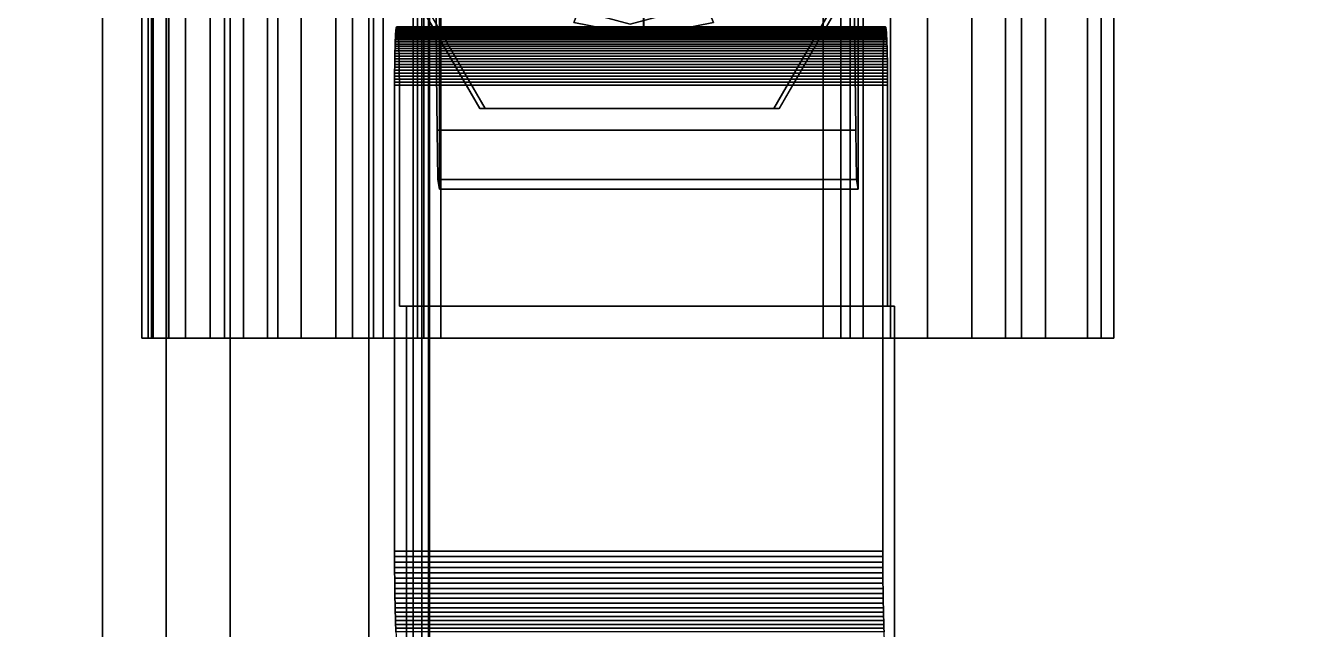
# Model space of a CAD drawing. Header units: metres. Extents: x 104.27 to 106.57, y 32.25 to 36.05.
# Drawn here: x 106.233 to 106.3243, y 35.5006 to 35.5439 of the extents above; entities that cross this region are included whole.
import ezdxf

# ---------------------------------------------------------------- set-up
doc = ezdxf.new("R2010")
doc.units = ezdxf.units.M
for name, color, linetype in [('KO25', 7, 'Continuous'), ('KO28', 7, 'Continuous'), ('KO29', 7, 'Continuous'), ('KO30', 7, 'Continuous'), ('KO32', 7, 'Continuous')]:
    doc.layers.add(name, color=color, linetype=linetype)

msp = doc.modelspace()

# ---------------------------------------------------------------- linework, layer by layer
at = {"layer": 'KO25', "color": 8, "linetype": 'ByBlock', "lineweight": 25}
for points, invisible_edges in [([(106.262465, 35.576771, 0.055301), (106.262631, 35.532146, 0.04581), (106.262631, 35.580177, 0.04581)], 13), ([(106.292626, 35.580177, 0.046333), (106.292626, 35.532146, 0.046333), (106.292461, 35.576771, 0.055824)], 14), ([(106.262426, 35.57373, 0.057564), (106.262631, 35.532146, 0.04581), (106.262465, 35.576771, 0.055301)], 3), ([(106.292461, 35.576771, 0.055824), (106.292626, 35.532146, 0.046333), (106.292421, 35.57373, 0.058087)], 3), ([(106.262392, 35.570366, 0.05949), (106.262631, 35.532146, 0.04581), (106.262426, 35.57373, 0.057564)], 3), ([(106.292421, 35.57373, 0.058087), (106.292626, 35.532146, 0.046333), (106.292387, 35.570366, 0.060013)], 3), ([(106.262368, 35.567233, 0.060837), (106.262631, 35.532146, 0.04581), (106.262392, 35.570366, 0.05949)], 3), ([(106.292387, 35.570366, 0.060013), (106.292626, 35.532146, 0.046333), (106.292364, 35.567233, 0.06136)], 3), ([(106.262349, 35.563565, 0.061943), (106.262631, 35.532146, 0.04581), (106.262368, 35.567233, 0.060837)], 3), ([(106.292364, 35.567233, 0.06136), (106.292626, 35.532146, 0.046333), (106.292345, 35.563565, 0.062466)], 3), ([(106.262338, 35.560172, 0.062557), (106.262631, 35.532146, 0.04581), (106.262349, 35.563565, 0.061943)], 3), ([(106.292345, 35.563565, 0.062466), (106.292626, 35.532146, 0.046333), (106.292334, 35.560172, 0.06308)], 3), ([(106.262334, 35.556177, 0.062807), (106.262631, 35.532146, 0.04581), (106.262338, 35.560172, 0.062557)], 3), ([(106.292334, 35.560172, 0.06308), (106.292626, 35.532146, 0.046333), (106.29233, 35.556177, 0.063331)], 3), ([(106.286567, 35.53792, 0.127629), (106.265503, 35.53792, 0.127261), (106.25497, 35.556166, 0.127078)], 12), ([(106.25497, 35.556166, 0.127078), (106.297099, 35.556166, 0.127813), (106.286567, 35.53792, 0.127629)], 13), ([(106.265886, 35.53792, 0.105265), (106.286951, 35.53792, 0.105632), (106.255354, 35.556166, 0.105081)], 2), ([(106.286951, 35.53792, 0.105632), (106.297483, 35.556166, 0.105816), (106.255354, 35.556166, 0.105081)], 14), ([(106.262336, 35.553632, 0.062706), (106.262631, 35.532146, 0.04581), (106.262334, 35.556177, 0.062807)], 3), ([(106.29233, 35.556177, 0.063331), (106.292626, 35.532146, 0.046333), (106.292331, 35.553632, 0.063229)], 3), ([(106.262345, 35.549891, 0.062184), (106.262631, 35.532146, 0.04581), (106.262336, 35.553632, 0.062706)], 3), ([(106.292331, 35.553632, 0.063229), (106.292626, 35.532146, 0.046333), (106.29234, 35.549891, 0.062707)], 3), ([(106.262371, 35.544674, 0.060669), (106.262631, 35.532146, 0.04581), (106.262345, 35.549891, 0.062184)], 3), ([(106.29234, 35.549891, 0.062707), (106.292626, 35.532146, 0.046333), (106.292367, 35.544674, 0.061192)], 3), ([(106.262406, 35.540452, 0.058678), (106.262631, 35.532146, 0.04581), (106.262371, 35.544674, 0.060669)], 3), ([(106.292367, 35.544674, 0.061192), (106.292626, 35.532146, 0.046333), (106.292402, 35.540452, 0.059201)], 3), ([(106.262454, 35.536385, 0.055954), (106.262511, 35.532835, 0.052698), (106.262406, 35.540452, 0.058678)], 2), ([(106.262511, 35.532835, 0.052698), (106.262631, 35.532146, 0.04581), (106.262406, 35.540452, 0.058678)], 14), ([(106.292506, 35.532835, 0.053222), (106.292449, 35.536385, 0.056477), (106.292402, 35.540452, 0.059201)], 12), ([(106.292402, 35.540452, 0.059201), (106.292626, 35.532146, 0.046333), (106.292506, 35.532835, 0.053222)], 13)]:
    msp.add_3dface(points, dxfattribs=dict(at, invisible_edges=invisible_edges))
for points in [[(106.262631, 35.580177, 0.04581), (106.262631, 35.532146, 0.04581), (106.292626, 35.532146, 0.046333), (106.292626, 35.580177, 0.046333)], [(106.265886, 35.53792, 0.105265), (106.255354, 35.556166, 0.105081), (106.25497, 35.556166, 0.127078), (106.265503, 35.53792, 0.127261)], [(106.297483, 35.556166, 0.105816), (106.286951, 35.53792, 0.105632), (106.286567, 35.53792, 0.127629), (106.297099, 35.556166, 0.127813)], [(106.272249, 35.544095, 0.059972), (106.273784, 35.547865, 0.061469), (106.277227, 35.54718, 0.061529), (106.277252, 35.5431, 0.060059)], [(106.277252, 35.5431, 0.060059), (106.277227, 35.54718, 0.061529), (106.280669, 35.547865, 0.06159), (106.282256, 35.544095, 0.060147)], [(106.272768, 35.54541, 0.061448), (106.272249, 35.544095, 0.059972), (106.277252, 35.5431, 0.060059), (106.277227, 35.544523, 0.061526)], [(106.277227, 35.544523, 0.061526), (106.277252, 35.5431, 0.060059), (106.282256, 35.544095, 0.060147), (106.281686, 35.54541, 0.061604)], [(106.262406, 35.540452, 0.058678), (106.262371, 35.544674, 0.060669), (106.292367, 35.544674, 0.061192), (106.292402, 35.540452, 0.059201)], [(106.262454, 35.536385, 0.055954), (106.262406, 35.540452, 0.058678), (106.292402, 35.540452, 0.059201), (106.292449, 35.536385, 0.056477)], [(106.286951, 35.53792, 0.105632), (106.265886, 35.53792, 0.105265), (106.265503, 35.53792, 0.127261), (106.286567, 35.53792, 0.127629)], [(106.262511, 35.532835, 0.052698), (106.262454, 35.536385, 0.055954), (106.292449, 35.536385, 0.056477), (106.292506, 35.532835, 0.053222)], [(106.262631, 35.532146, 0.04581), (106.262511, 35.532835, 0.052698), (106.292506, 35.532835, 0.053222), (106.292626, 35.532146, 0.046333)]]:
    msp.add_3dface(points, dxfattribs=at)
at = {"layer": 'KO28', "color": 250, "linetype": 'ByBlock', "lineweight": 25, "invisible_edges": 15}
for points in [[(106.029812, 35.541355, 0.022542), (105.993404, 35.504533, 0.021306), (106.318375, 35.608864, 0.03234)], [(106.318375, 35.608864, 0.03234), (105.993404, 35.504533, 0.021306), (106.344532, 35.566726, 0.033228)], [(106.028762, 35.608864, 0.037515), (106.381678, 35.508492, 0.049498), (106.021401, 35.569197, 0.037265)], [(106.344409, 35.540779, 0.048232), (106.381678, 35.508492, 0.049498), (106.028762, 35.608864, 0.037515)], [(106.021847, 35.539236, 0.03728), (106.381678, 35.508492, 0.049498), (105.991909, 35.508864, 0.036264)], [(106.352434, 35.538884, 0.033496), (105.993404, 35.504533, 0.021306), (106.382187, 35.508492, 0.034506)]]:
    msp.add_3dface(points, dxfattribs=at)
at = {"layer": 'KO28', "color": 9, "linetype": 'ByBlock', "lineweight": 25}
for points, invisible_edges in [([(106.338848, 35.546181, 0.048043), (106.344409, 35.540779, 0.048232), (106.028762, 35.608864, 0.037515)], 14), ([(106.03521, 35.54692, 0.022725), (106.029812, 35.541355, 0.022542), (106.318375, 35.608864, 0.03234)], 14), ([(106.021401, 35.569197, 0.037265), (106.381678, 35.508492, 0.049498), (106.028917, 35.567301, 0.03752)], 3), ([(106.028917, 35.567301, 0.03752), (106.381678, 35.508492, 0.049498), (106.034478, 35.5619, 0.037709)], 3), ([(106.344532, 35.566726, 0.033228), (105.993404, 35.504533, 0.021306), (106.339134, 35.561161, 0.033044)], 3), ([(106.034478, 35.5619, 0.037709), (106.381678, 35.508492, 0.049498), (106.036595, 35.55444, 0.037781)], 3), ([(106.339134, 35.561161, 0.033044), (105.993404, 35.504533, 0.021306), (106.337239, 35.553641, 0.03298)], 3), ([(106.036595, 35.55444, 0.037781), (106.381678, 35.508492, 0.049498), (106.034701, 35.54692, 0.037716)], 3), ([(106.337239, 35.553641, 0.03298), (105.993404, 35.504533, 0.021306), (106.339357, 35.546181, 0.033052)], 3), ([(106.339357, 35.546181, 0.033052), (105.993404, 35.504533, 0.021306), (106.344918, 35.540779, 0.033241)], 3), ([(106.034701, 35.54692, 0.037716), (106.381678, 35.508492, 0.049498), (106.029303, 35.541355, 0.037533)], 3), ([(106.259537, 35.543767, 0.066508), (106.259403, 35.506207, 0.070471), (106.259545, 35.543772, 0.066289)], 3), ([(106.259545, 35.543772, 0.066289), (106.259403, 35.506207, 0.070471), (106.259603, 35.543772, 0.064565)], 3), ([(106.259603, 35.543772, 0.064565), (106.259403, 35.506207, 0.070471), (106.259611, 35.543767, 0.064346)], 3), ([(106.25953, 35.543749, 0.066727), (106.259403, 35.506207, 0.070471), (106.259537, 35.543767, 0.066508)], 3), ([(106.259611, 35.543767, 0.064346), (106.259403, 35.506207, 0.070471), (106.259618, 35.543749, 0.064128)], 3), ([(106.259522, 35.543721, 0.066944), (106.259403, 35.506207, 0.070471), (106.25953, 35.543749, 0.066727)], 3), ([(106.259618, 35.543749, 0.064128), (106.259403, 35.506207, 0.070471), (106.259625, 35.543721, 0.063911)], 3), ([(106.259515, 35.543681, 0.067159), (106.259403, 35.506207, 0.070471), (106.259522, 35.543721, 0.066944)], 3), ([(106.259625, 35.543721, 0.063911), (106.259403, 35.506207, 0.070471), (106.259633, 35.543681, 0.063695)], 3), ([(106.259508, 35.54363, 0.067372), (106.259403, 35.506207, 0.070471), (106.259515, 35.543681, 0.067159)], 3), ([(106.259633, 35.543681, 0.063695), (106.259403, 35.506207, 0.070471), (106.25964, 35.54363, 0.063482)], 3), ([(106.259501, 35.543567, 0.067582), (106.259403, 35.506207, 0.070471), (106.259508, 35.54363, 0.067372)], 3), ([(106.25964, 35.54363, 0.063482), (106.259403, 35.506207, 0.070471), (106.259647, 35.543567, 0.063272)], 3), ([(106.259494, 35.543494, 0.067788), (106.259403, 35.506207, 0.070471), (106.259501, 35.543567, 0.067582)], 3), ([(106.259647, 35.543567, 0.063272), (106.259403, 35.506207, 0.070471), (106.259654, 35.543494, 0.063066)], 3), ([(106.259487, 35.543411, 0.06799), (106.259403, 35.506207, 0.070471), (106.259494, 35.543494, 0.067788)], 3), ([(106.259654, 35.543494, 0.063066), (106.259403, 35.506207, 0.070471), (106.259661, 35.543411, 0.062864)], 3), ([(106.25948, 35.543316, 0.068188), (106.259403, 35.506207, 0.070471), (106.259487, 35.543411, 0.06799)], 3), ([(106.259661, 35.543411, 0.062864), (106.259403, 35.506207, 0.070471), (106.259668, 35.543316, 0.062666)], 3), ([(106.294467, 35.543411, 0.069178), (106.294725, 35.523772, 0.061571), (106.29446, 35.543316, 0.069376)], 3), ([(106.294474, 35.543494, 0.068976), (106.294725, 35.523772, 0.061571), (106.294467, 35.543411, 0.069178)], 3), ([(106.294481, 35.543567, 0.068769), (106.294725, 35.523772, 0.061571), (106.294474, 35.543494, 0.068976)], 3), ([(106.294488, 35.54363, 0.068559), (106.294725, 35.523772, 0.061571), (106.294481, 35.543567, 0.068769)], 3), ([(106.294495, 35.543681, 0.068347), (106.294725, 35.523772, 0.061571), (106.294488, 35.54363, 0.068559)], 3), ([(106.294502, 35.543721, 0.068131), (106.294725, 35.523772, 0.061571), (106.294495, 35.543681, 0.068347)], 3), ([(106.29451, 35.543749, 0.067914), (106.294725, 35.523772, 0.061571), (106.294502, 35.543721, 0.068131)], 3), ([(106.294517, 35.543767, 0.067696), (106.294725, 35.523772, 0.061571), (106.29451, 35.543749, 0.067914)], 3), ([(106.294524, 35.543772, 0.067477), (106.294725, 35.523772, 0.061571), (106.294517, 35.543767, 0.067696)], 3), ([(106.294583, 35.543772, 0.065752), (106.294725, 35.523772, 0.061571), (106.294524, 35.543772, 0.067477)], 3), ([(106.29459, 35.543767, 0.065534), (106.294725, 35.523772, 0.061571), (106.294583, 35.543772, 0.065752)], 3), ([(106.294598, 35.543749, 0.065315), (106.294725, 35.523772, 0.061571), (106.29459, 35.543767, 0.065534)], 3), ([(106.294605, 35.543721, 0.065098), (106.294725, 35.523772, 0.061571), (106.294598, 35.543749, 0.065315)], 3), ([(106.294613, 35.543681, 0.064883), (106.294725, 35.523772, 0.061571), (106.294605, 35.543721, 0.065098)], 3), ([(106.29462, 35.54363, 0.06467), (106.294725, 35.523772, 0.061571), (106.294613, 35.543681, 0.064883)], 3), ([(106.294627, 35.543567, 0.06446), (106.294725, 35.523772, 0.061571), (106.29462, 35.54363, 0.06467)], 3), ([(106.294634, 35.543494, 0.064254), (106.294725, 35.523772, 0.061571), (106.294627, 35.543567, 0.06446)], 3), ([(106.294641, 35.543411, 0.064052), (106.294725, 35.523772, 0.061571), (106.294634, 35.543494, 0.064254)], 3), ([(106.294647, 35.543316, 0.063854), (106.294725, 35.523772, 0.061571), (106.294641, 35.543411, 0.064052)], 3), ([(106.259474, 35.543212, 0.06838), (106.259403, 35.506207, 0.070471), (106.25948, 35.543316, 0.068188)], 3), ([(106.259668, 35.543316, 0.062666), (106.259403, 35.506207, 0.070471), (106.259674, 35.543212, 0.062474)], 3), ([(106.259467, 35.543097, 0.068567), (106.259403, 35.506207, 0.070471), (106.259474, 35.543212, 0.06838)], 3), ([(106.259674, 35.543212, 0.062474), (106.259403, 35.506207, 0.070471), (106.25968, 35.543097, 0.062287)], 3), ([(106.259461, 35.542973, 0.068747), (106.259403, 35.506207, 0.070471), (106.259467, 35.543097, 0.068567)], 3), ([(106.25968, 35.543097, 0.062287), (106.259403, 35.506207, 0.070471), (106.259687, 35.542973, 0.062107)], 3), ([(106.259455, 35.54284, 0.068921), (106.259403, 35.506207, 0.070471), (106.259461, 35.542973, 0.068747)], 3), ([(106.259687, 35.542973, 0.062107), (106.259403, 35.506207, 0.070471), (106.259693, 35.54284, 0.061933)], 3), ([(106.25945, 35.542698, 0.069088), (106.259403, 35.506207, 0.070471), (106.259455, 35.54284, 0.068921)], 3), ([(106.259693, 35.54284, 0.061933), (106.259403, 35.506207, 0.070471), (106.259698, 35.542698, 0.061767)], 3), ([(106.259444, 35.542547, 0.069246), (106.259403, 35.506207, 0.070471), (106.25945, 35.542698, 0.069088)], 3), ([(106.259698, 35.542698, 0.061767), (106.259403, 35.506207, 0.070471), (106.259704, 35.542547, 0.061608)], 3), ([(106.259439, 35.542388, 0.069397), (106.259403, 35.506207, 0.070471), (106.259444, 35.542547, 0.069246)], 3), ([(106.259704, 35.542547, 0.061608), (106.259403, 35.506207, 0.070471), (106.259709, 35.542388, 0.061457)], 3), ([(106.294424, 35.542547, 0.070434), (106.294725, 35.523772, 0.061571), (106.294419, 35.542388, 0.070585)], 3), ([(106.294429, 35.542698, 0.070275), (106.294725, 35.523772, 0.061571), (106.294424, 35.542547, 0.070434)], 3), ([(106.294435, 35.54284, 0.070109), (106.294725, 35.523772, 0.061571), (106.294429, 35.542698, 0.070275)], 3), ([(106.294441, 35.542973, 0.069935), (106.294725, 35.523772, 0.061571), (106.294435, 35.54284, 0.070109)], 3), ([(106.294447, 35.543097, 0.069755), (106.294725, 35.523772, 0.061571), (106.294441, 35.542973, 0.069935)], 3), ([(106.294453, 35.543212, 0.069568), (106.294725, 35.523772, 0.061571), (106.294447, 35.543097, 0.069755)], 3), ([(106.29446, 35.543316, 0.069376), (106.294725, 35.523772, 0.061571), (106.294453, 35.543212, 0.069568)], 3), ([(106.294654, 35.543212, 0.063661), (106.294725, 35.523772, 0.061571), (106.294647, 35.543316, 0.063854)], 3), ([(106.29466, 35.543097, 0.063475), (106.294725, 35.523772, 0.061571), (106.294654, 35.543212, 0.063661)], 3), ([(106.294666, 35.542973, 0.063294), (106.294725, 35.523772, 0.061571), (106.29466, 35.543097, 0.063475)], 3), ([(106.294672, 35.54284, 0.063121), (106.294725, 35.523772, 0.061571), (106.294666, 35.542973, 0.063294)], 3), ([(106.294678, 35.542698, 0.062954), (106.294725, 35.523772, 0.061571), (106.294672, 35.54284, 0.063121)], 3), ([(106.294683, 35.542547, 0.062795), (106.294725, 35.523772, 0.061571), (106.294678, 35.542698, 0.062954)], 3), ([(106.294689, 35.542388, 0.062645), (106.294725, 35.523772, 0.061571), (106.294683, 35.542547, 0.062795)], 3), ([(106.259434, 35.542221, 0.069539), (106.259403, 35.506207, 0.070471), (106.259439, 35.542388, 0.069397)], 3), ([(106.259709, 35.542388, 0.061457), (106.259403, 35.506207, 0.070471), (106.259713, 35.542221, 0.061315)], 3), ([(106.25943, 35.542048, 0.069673), (106.259403, 35.506207, 0.070471), (106.259434, 35.542221, 0.069539)], 3), ([(106.259713, 35.542221, 0.061315), (106.259403, 35.506207, 0.070471), (106.259718, 35.542048, 0.061182)], 3), ([(106.259426, 35.541867, 0.069797), (106.259403, 35.506207, 0.070471), (106.25943, 35.542048, 0.069673)], 3), ([(106.259718, 35.542048, 0.061182), (106.259403, 35.506207, 0.070471), (106.259722, 35.541867, 0.061058)], 3), ([(106.259422, 35.54168, 0.069911), (106.259403, 35.506207, 0.070471), (106.259426, 35.541867, 0.069797)], 3), ([(106.259722, 35.541867, 0.061058), (106.259403, 35.506207, 0.070471), (106.259726, 35.54168, 0.060943)], 3), ([(106.259418, 35.541488, 0.070015), (106.259403, 35.506207, 0.070471), (106.259422, 35.54168, 0.069911)], 3), ([(106.259726, 35.54168, 0.060943), (106.259403, 35.506207, 0.070471), (106.25973, 35.541488, 0.060839)], 3), ([(106.294401, 35.54168, 0.071099), (106.294725, 35.523772, 0.061571), (106.294398, 35.541488, 0.071203)], 3), ([(106.294405, 35.541867, 0.070984), (106.294725, 35.523772, 0.061571), (106.294401, 35.54168, 0.071099)], 3), ([(106.29441, 35.542048, 0.07086), (106.294725, 35.523772, 0.061571), (106.294405, 35.541867, 0.070984)], 3), ([(106.294414, 35.542221, 0.070727), (106.294725, 35.523772, 0.061571), (106.29441, 35.542048, 0.07086)], 3), ([(106.294419, 35.542388, 0.070585), (106.294725, 35.523772, 0.061571), (106.294414, 35.542221, 0.070727)], 3), ([(106.294693, 35.542221, 0.062503), (106.294725, 35.523772, 0.061571), (106.294689, 35.542388, 0.062645)], 3), ([(106.294698, 35.542048, 0.062369), (106.294725, 35.523772, 0.061571), (106.294693, 35.542221, 0.062503)], 3), ([(106.294702, 35.541867, 0.062245), (106.294725, 35.523772, 0.061571), (106.294698, 35.542048, 0.062369)], 3), ([(106.294706, 35.54168, 0.062131), (106.294725, 35.523772, 0.061571), (106.294702, 35.541867, 0.062245)], 3), ([(106.29471, 35.541488, 0.062026), (106.294725, 35.523772, 0.061571), (106.294706, 35.54168, 0.062131)], 3), ([(106.344918, 35.540779, 0.033241), (105.993404, 35.504533, 0.021306), (106.352434, 35.538884, 0.033496)], 3), ([(106.029303, 35.541355, 0.037533), (106.381678, 35.508492, 0.049498), (106.021847, 35.539236, 0.03728)], 3), ([(106.259415, 35.54129, 0.07011), (106.259403, 35.506207, 0.070471), (106.259418, 35.541488, 0.070015)], 3), ([(106.25973, 35.541488, 0.060839), (106.259403, 35.506207, 0.070471), (106.259733, 35.54129, 0.060744)], 3), ([(106.259412, 35.541088, 0.070193), (106.259403, 35.506207, 0.070471), (106.259415, 35.54129, 0.07011)], 3), ([(106.259733, 35.54129, 0.060744), (106.259403, 35.506207, 0.070471), (106.259736, 35.541088, 0.060661)], 3), ([(106.25941, 35.540881, 0.070266), (106.259403, 35.506207, 0.070471), (106.259412, 35.541088, 0.070193)], 3), ([(106.259736, 35.541088, 0.060661), (106.259403, 35.506207, 0.070471), (106.259738, 35.540881, 0.060588)], 3), ([(106.259407, 35.540671, 0.070329), (106.259403, 35.506207, 0.070471), (106.25941, 35.540881, 0.070266)], 3), ([(106.259738, 35.540881, 0.060588), (106.259403, 35.506207, 0.070471), (106.25974, 35.540671, 0.060525)], 3), ([(106.259406, 35.540458, 0.07038), (106.259403, 35.506207, 0.070471), (106.259407, 35.540671, 0.070329)], 3), ([(106.25974, 35.540671, 0.060525), (106.259403, 35.506207, 0.070471), (106.259742, 35.540458, 0.060474)], 3), ([(106.294387, 35.540671, 0.071516), (106.294725, 35.523772, 0.061571), (106.294386, 35.540458, 0.071567)], 3), ([(106.294389, 35.540881, 0.071454), (106.294725, 35.523772, 0.061571), (106.294387, 35.540671, 0.071516)], 3), ([(106.294392, 35.541088, 0.071381), (106.294725, 35.523772, 0.061571), (106.294389, 35.540881, 0.071454)], 3), ([(106.294395, 35.54129, 0.071297), (106.294725, 35.523772, 0.061571), (106.294392, 35.541088, 0.071381)], 3), ([(106.294398, 35.541488, 0.071203), (106.294725, 35.523772, 0.061571), (106.294395, 35.54129, 0.071297)], 3), ([(106.294713, 35.54129, 0.061932), (106.294725, 35.523772, 0.061571), (106.29471, 35.541488, 0.062026)], 3), ([(106.294716, 35.541088, 0.061848), (106.294725, 35.523772, 0.061571), (106.294713, 35.54129, 0.061932)], 3), ([(106.294718, 35.540881, 0.061775), (106.294725, 35.523772, 0.061571), (106.294716, 35.541088, 0.061848)], 3), ([(106.29472, 35.540671, 0.061713), (106.294725, 35.523772, 0.061571), (106.294718, 35.540881, 0.061775)], 3), ([(106.294722, 35.540458, 0.061662), (106.294725, 35.523772, 0.061571), (106.29472, 35.540671, 0.061713)], 3), ([(106.259404, 35.540243, 0.07042), (106.259403, 35.506207, 0.070471), (106.259406, 35.540458, 0.07038)], 3), ([(106.259742, 35.540458, 0.060474), (106.259403, 35.506207, 0.070471), (106.259743, 35.540243, 0.060434)], 3), ([(106.259403, 35.540025, 0.070448), (106.259403, 35.506207, 0.070471), (106.259404, 35.540243, 0.07042)], 3), ([(106.259743, 35.540243, 0.060434), (106.259403, 35.506207, 0.070471), (106.259744, 35.540025, 0.060406)], 3), ([(106.259403, 35.539807, 0.070465), (106.259403, 35.506207, 0.070471), (106.259403, 35.540025, 0.070448)], 3), ([(106.259744, 35.540025, 0.060406), (106.259403, 35.506207, 0.070471), (106.259745, 35.539807, 0.060389)], 3), ([(106.259403, 35.539588, 0.070471), (106.259403, 35.506207, 0.070471), (106.259403, 35.539807, 0.070465)], 2), ([(106.259745, 35.539807, 0.060389), (106.259403, 35.506207, 0.070471), (106.259745, 35.539588, 0.060383)], 3), ([(106.294383, 35.539807, 0.071653), (106.294725, 35.523772, 0.061571), (106.294382, 35.539588, 0.071659)], 3), ([(106.294384, 35.540243, 0.071607), (106.294725, 35.523772, 0.061571), (106.294383, 35.540025, 0.071636)], 3), ([(106.294383, 35.540025, 0.071636), (106.294725, 35.523772, 0.061571), (106.294383, 35.539807, 0.071653)], 3), ([(106.294386, 35.540458, 0.071567), (106.294725, 35.523772, 0.061571), (106.294384, 35.540243, 0.071607)], 3), ([(106.294723, 35.540243, 0.061622), (106.294725, 35.523772, 0.061571), (106.294722, 35.540458, 0.061662)], 3), ([(106.294724, 35.540025, 0.061594), (106.294725, 35.523772, 0.061571), (106.294723, 35.540243, 0.061622)], 3), ([(106.294725, 35.539807, 0.061576), (106.294725, 35.523772, 0.061571), (106.294724, 35.540025, 0.061594)], 3), ([(106.294725, 35.539588, 0.061571), (106.294725, 35.523772, 0.061571), (106.294725, 35.539807, 0.061576)], 2), ([(106.259745, 35.523772, 0.060383), (106.259745, 35.539588, 0.060383), (106.259403, 35.506207, 0.070471)], 14), ([(106.294382, 35.539588, 0.071659), (106.294725, 35.523772, 0.061571), (106.294382, 35.506207, 0.071659)], 3), ([(106.259404, 35.50543, 0.07043), (106.260251, 35.523772, 0.045486), (106.259403, 35.505818, 0.070461)], 3), ([(106.259403, 35.505818, 0.070461), (106.260251, 35.523772, 0.045486), (106.259403, 35.506207, 0.070471)], 3), ([(106.259403, 35.506207, 0.070471), (106.260251, 35.523772, 0.045486), (106.259745, 35.523772, 0.060383)], 13), ([(106.259406, 35.505044, 0.07038), (106.260251, 35.523772, 0.045486), (106.259404, 35.50543, 0.07043)], 3), ([(106.259408, 35.504661, 0.070309), (106.260251, 35.523772, 0.045486), (106.259406, 35.505044, 0.07038)], 3), ([(106.259411, 35.504282, 0.070218), (106.260251, 35.523772, 0.045486), (106.259408, 35.504661, 0.070309)], 3), ([(106.259415, 35.503909, 0.070107), (106.260251, 35.523772, 0.045486), (106.259411, 35.504282, 0.070218)], 3), ([(106.259419, 35.503542, 0.069978), (106.260251, 35.523772, 0.045486), (106.259415, 35.503909, 0.070107)], 3), ([(106.259424, 35.503183, 0.069829), (106.260251, 35.523772, 0.045486), (106.259419, 35.503542, 0.069978)], 3), ([(106.25943, 35.502832, 0.069661), (106.260251, 35.523772, 0.045486), (106.259424, 35.503183, 0.069829)], 3), ([(106.259436, 35.502489, 0.069476), (106.260251, 35.523772, 0.045486), (106.25943, 35.502832, 0.069661)], 3), ([(106.259443, 35.502158, 0.069272), (106.260251, 35.523772, 0.045486), (106.259436, 35.502489, 0.069476)], 3), ([(106.259451, 35.501837, 0.069052), (106.260251, 35.523772, 0.045486), (106.259443, 35.502158, 0.069272)], 3), ([(106.259459, 35.501528, 0.068815), (106.260251, 35.523772, 0.045486), (106.259451, 35.501837, 0.069052)], 3), ([(106.259467, 35.501232, 0.068563), (106.260251, 35.523772, 0.045486), (106.259459, 35.501528, 0.068815)], 3), ([(106.259476, 35.50095, 0.068295), (106.260251, 35.523772, 0.045486), (106.259467, 35.501232, 0.068563)], 3), ([(106.259486, 35.500682, 0.068013), (106.260251, 35.523772, 0.045486), (106.259476, 35.50095, 0.068295)], 3), ([(106.259496, 35.500429, 0.067717), (106.260251, 35.523772, 0.045486), (106.259486, 35.500682, 0.068013)], 3), ([(106.259507, 35.500192, 0.067408), (106.260251, 35.523772, 0.045486), (106.259496, 35.500429, 0.067717)], 3), ([(106.259517, 35.499972, 0.067088), (106.260251, 35.523772, 0.045486), (106.259507, 35.500192, 0.067408)], 3), ([(106.259529, 35.499768, 0.066756), (106.260251, 35.523772, 0.045486), (106.259517, 35.499972, 0.067088)], 3), ([(106.25954, 35.499583, 0.066414), (106.260251, 35.523772, 0.045486), (106.259529, 35.499768, 0.066756)], 3), ([(106.259552, 35.499415, 0.066063), (106.260251, 35.523772, 0.045486), (106.25954, 35.499583, 0.066414)], 3), ([(106.259564, 35.499266, 0.065704), (106.260251, 35.523772, 0.045486), (106.259552, 35.499415, 0.066063)], 3), ([(106.259577, 35.499136, 0.065337), (106.260251, 35.523772, 0.045486), (106.259564, 35.499266, 0.065704)], 3), ([(106.25959, 35.499026, 0.064964), (106.260251, 35.523772, 0.045486), (106.259577, 35.499136, 0.065337)], 3), ([(106.259602, 35.498935, 0.064586), (106.260251, 35.523772, 0.045486), (106.25959, 35.499026, 0.064964)], 3), ([(106.259615, 35.498864, 0.064203), (106.260251, 35.523772, 0.045486), (106.259602, 35.498935, 0.064586)], 3), ([(106.259629, 35.498813, 0.063818), (106.260251, 35.523772, 0.045486), (106.259615, 35.498864, 0.064203)], 3), ([(106.259642, 35.498782, 0.06343), (106.260251, 35.523772, 0.045486), (106.259629, 35.498813, 0.063818)], 3), ([(106.260251, 35.498772, 0.045486), (106.260251, 35.523772, 0.045486), (106.259642, 35.498782, 0.06343)], 14), ([(106.294725, 35.523772, 0.061571), (106.295231, 35.523772, 0.046673), (106.294382, 35.506207, 0.071659)], 14), ([(106.294382, 35.506207, 0.071659), (106.295231, 35.523772, 0.046673), (106.294383, 35.505818, 0.071649)], 3), ([(106.294383, 35.505818, 0.071649), (106.295231, 35.523772, 0.046673), (106.294384, 35.50543, 0.071618)], 3), ([(106.294384, 35.50543, 0.071618), (106.295231, 35.523772, 0.046673), (106.294386, 35.505044, 0.071567)], 3), ([(106.294386, 35.505044, 0.071567), (106.295231, 35.523772, 0.046673), (106.294388, 35.504661, 0.071496)], 3), ([(106.294388, 35.504661, 0.071496), (106.295231, 35.523772, 0.046673), (106.294391, 35.504282, 0.071406)], 3), ([(106.294391, 35.504282, 0.071406), (106.295231, 35.523772, 0.046673), (106.294395, 35.503909, 0.071295)], 3), ([(106.294395, 35.503909, 0.071295), (106.295231, 35.523772, 0.046673), (106.294399, 35.503542, 0.071165)], 3), ([(106.294399, 35.503542, 0.071165), (106.295231, 35.523772, 0.046673), (106.294404, 35.503183, 0.071016)], 3), ([(106.294404, 35.503183, 0.071016), (106.295231, 35.523772, 0.046673), (106.29441, 35.502832, 0.070849)], 3), ([(106.29441, 35.502832, 0.070849), (106.295231, 35.523772, 0.046673), (106.294416, 35.502489, 0.070663)], 3), ([(106.294416, 35.502489, 0.070663), (106.295231, 35.523772, 0.046673), (106.294423, 35.502158, 0.07046)], 3), ([(106.294423, 35.502158, 0.07046), (106.295231, 35.523772, 0.046673), (106.294431, 35.501837, 0.07024)], 3), ([(106.294431, 35.501837, 0.07024), (106.295231, 35.523772, 0.046673), (106.294439, 35.501528, 0.070003)], 3), ([(106.294439, 35.501528, 0.070003), (106.295231, 35.523772, 0.046673), (106.294447, 35.501232, 0.06975)], 3), ([(106.294447, 35.501232, 0.06975), (106.295231, 35.523772, 0.046673), (106.294456, 35.50095, 0.069483)], 3), ([(106.294456, 35.50095, 0.069483), (106.295231, 35.523772, 0.046673), (106.294466, 35.500682, 0.0692)], 3), ([(106.294466, 35.500682, 0.0692), (106.295231, 35.523772, 0.046673), (106.294476, 35.500429, 0.068905)], 3), ([(106.294476, 35.500429, 0.068905), (106.295231, 35.523772, 0.046673), (106.294486, 35.500192, 0.068596)], 3), ([(106.294486, 35.500192, 0.068596), (106.295231, 35.523772, 0.046673), (106.294497, 35.499972, 0.068275)], 3), ([(106.294497, 35.499972, 0.068275), (106.295231, 35.523772, 0.046673), (106.294509, 35.499768, 0.067944)], 3), ([(106.294509, 35.499768, 0.067944), (106.295231, 35.523772, 0.046673), (106.29452, 35.499583, 0.067602)], 3), ([(106.29452, 35.499583, 0.067602), (106.295231, 35.523772, 0.046673), (106.294532, 35.499415, 0.067251)], 3), ([(106.294532, 35.499415, 0.067251), (106.295231, 35.523772, 0.046673), (106.294544, 35.499266, 0.066891)], 3), ([(106.294544, 35.499266, 0.066891), (106.295231, 35.523772, 0.046673), (106.294557, 35.499136, 0.066525)], 3), ([(106.294557, 35.499136, 0.066525), (106.295231, 35.523772, 0.046673), (106.294569, 35.499026, 0.066152)], 3), ([(106.294569, 35.499026, 0.066152), (106.295231, 35.523772, 0.046673), (106.294582, 35.498935, 0.065774)], 3), ([(106.294582, 35.498935, 0.065774), (106.295231, 35.523772, 0.046673), (106.294595, 35.498864, 0.065391)], 3), ([(106.294595, 35.498864, 0.065391), (106.295231, 35.523772, 0.046673), (106.294608, 35.498813, 0.065005)], 3), ([(106.294608, 35.498813, 0.065005), (106.295231, 35.523772, 0.046673), (106.294622, 35.498782, 0.064618)], 3), ([(106.294622, 35.498782, 0.064618), (106.295231, 35.523772, 0.046673), (106.295231, 35.498772, 0.046673)], 13), ([(105.991909, 35.508864, 0.036264), (106.381678, 35.508492, 0.049498), (105.992197, 35.506483, 0.036273)], 3), ([(105.992197, 35.506483, 0.036273), (106.381678, 35.508492, 0.049498), (105.992895, 35.504533, 0.036297)], 3), ([(105.992895, 35.504533, 0.036297), (106.381678, 35.508492, 0.049498), (105.994031, 35.502703, 0.036336)], 3), ([(106.382187, 35.508492, 0.034506), (105.993404, 35.504533, 0.021306), (106.381655, 35.505624, 0.034488)], 3), ([(105.994031, 35.502703, 0.036336), (106.381678, 35.508492, 0.049498), (105.995304, 35.501354, 0.036379)], 3), ([(105.995304, 35.501354, 0.036379), (106.381678, 35.508492, 0.049498), (105.997123, 35.500082, 0.036441)], 3), ([(105.997123, 35.500082, 0.036441), (106.381678, 35.508492, 0.049498), (105.999435, 35.499174, 0.036519)], 3), ([(105.999435, 35.499174, 0.036519), (106.381678, 35.508492, 0.049498), (106.001904, 35.498864, 0.036603)], 3), ([(106.001904, 35.498864, 0.036603), (106.381678, 35.508492, 0.049498), (106.371691, 35.498864, 0.049159)], 3), ([(106.381655, 35.505624, 0.034488), (105.993404, 35.504533, 0.021306), (106.380232, 35.502913, 0.03444)], 3), ([(106.380232, 35.502913, 0.03444), (105.993404, 35.504533, 0.021306), (106.378291, 35.500936, 0.034374)], 3), ([(106.378291, 35.500936, 0.034374), (105.993404, 35.504533, 0.021306), (106.375812, 35.49954, 0.03429)], 3), ([(106.375812, 35.49954, 0.03429), (105.993404, 35.504533, 0.021306), (106.374111, 35.499048, 0.034232)], 3), ([(106.374111, 35.499048, 0.034232), (105.993404, 35.504533, 0.021306), (106.3722, 35.498864, 0.034167)], 3), ([(106.3722, 35.498864, 0.034167), (105.993404, 35.504533, 0.021306), (106.002413, 35.498864, 0.021612)], 3)]:
    msp.add_3dface(points, dxfattribs=dict(at, invisible_edges=invisible_edges))
for points in [[(106.25948, 35.543316, 0.068188), (106.259487, 35.543411, 0.06799), (106.294467, 35.543411, 0.069178), (106.29446, 35.543316, 0.069376)], [(106.259487, 35.543411, 0.06799), (106.259494, 35.543494, 0.067788), (106.294474, 35.543494, 0.068976), (106.294467, 35.543411, 0.069178)], [(106.259494, 35.543494, 0.067788), (106.259501, 35.543567, 0.067582), (106.294481, 35.543567, 0.068769), (106.294474, 35.543494, 0.068976)], [(106.259501, 35.543567, 0.067582), (106.259508, 35.54363, 0.067372), (106.294488, 35.54363, 0.068559), (106.294481, 35.543567, 0.068769)], [(106.259508, 35.54363, 0.067372), (106.259515, 35.543681, 0.067159), (106.294495, 35.543681, 0.068347), (106.294488, 35.54363, 0.068559)], [(106.259515, 35.543681, 0.067159), (106.259522, 35.543721, 0.066944), (106.294502, 35.543721, 0.068131), (106.294495, 35.543681, 0.068347)], [(106.259522, 35.543721, 0.066944), (106.25953, 35.543749, 0.066727), (106.29451, 35.543749, 0.067914), (106.294502, 35.543721, 0.068131)], [(106.25953, 35.543749, 0.066727), (106.259537, 35.543767, 0.066508), (106.294517, 35.543767, 0.067696), (106.29451, 35.543749, 0.067914)], [(106.259537, 35.543767, 0.066508), (106.259545, 35.543772, 0.066289), (106.294524, 35.543772, 0.067477), (106.294517, 35.543767, 0.067696)], [(106.259545, 35.543772, 0.066289), (106.259603, 35.543772, 0.064565), (106.294583, 35.543772, 0.065752), (106.294524, 35.543772, 0.067477)], [(106.259603, 35.543772, 0.064565), (106.259611, 35.543767, 0.064346), (106.29459, 35.543767, 0.065534), (106.294583, 35.543772, 0.065752)], [(106.259611, 35.543767, 0.064346), (106.259618, 35.543749, 0.064128), (106.294598, 35.543749, 0.065315), (106.29459, 35.543767, 0.065534)], [(106.259618, 35.543749, 0.064128), (106.259625, 35.543721, 0.063911), (106.294605, 35.543721, 0.065098), (106.294598, 35.543749, 0.065315)], [(106.259625, 35.543721, 0.063911), (106.259633, 35.543681, 0.063695), (106.294613, 35.543681, 0.064883), (106.294605, 35.543721, 0.065098)], [(106.259633, 35.543681, 0.063695), (106.25964, 35.54363, 0.063482), (106.29462, 35.54363, 0.06467), (106.294613, 35.543681, 0.064883)], [(106.25964, 35.54363, 0.063482), (106.259647, 35.543567, 0.063272), (106.294627, 35.543567, 0.06446), (106.29462, 35.54363, 0.06467)], [(106.259647, 35.543567, 0.063272), (106.259654, 35.543494, 0.063066), (106.294634, 35.543494, 0.064254), (106.294627, 35.543567, 0.06446)], [(106.259654, 35.543494, 0.063066), (106.259661, 35.543411, 0.062864), (106.294641, 35.543411, 0.064052), (106.294634, 35.543494, 0.064254)], [(106.259661, 35.543411, 0.062864), (106.259668, 35.543316, 0.062666), (106.294647, 35.543316, 0.063854), (106.294641, 35.543411, 0.064052)], [(106.259439, 35.542388, 0.069397), (106.259444, 35.542547, 0.069246), (106.294424, 35.542547, 0.070434), (106.294419, 35.542388, 0.070585)], [(106.259444, 35.542547, 0.069246), (106.25945, 35.542698, 0.069088), (106.294429, 35.542698, 0.070275), (106.294424, 35.542547, 0.070434)], [(106.25945, 35.542698, 0.069088), (106.259455, 35.54284, 0.068921), (106.294435, 35.54284, 0.070109), (106.294429, 35.542698, 0.070275)], [(106.259455, 35.54284, 0.068921), (106.259461, 35.542973, 0.068747), (106.294441, 35.542973, 0.069935), (106.294435, 35.54284, 0.070109)], [(106.259461, 35.542973, 0.068747), (106.259467, 35.543097, 0.068567), (106.294447, 35.543097, 0.069755), (106.294441, 35.542973, 0.069935)], [(106.259467, 35.543097, 0.068567), (106.259474, 35.543212, 0.06838), (106.294453, 35.543212, 0.069568), (106.294447, 35.543097, 0.069755)], [(106.259474, 35.543212, 0.06838), (106.25948, 35.543316, 0.068188), (106.29446, 35.543316, 0.069376), (106.294453, 35.543212, 0.069568)], [(106.259668, 35.543316, 0.062666), (106.259674, 35.543212, 0.062474), (106.294654, 35.543212, 0.063661), (106.294647, 35.543316, 0.063854)], [(106.259674, 35.543212, 0.062474), (106.25968, 35.543097, 0.062287), (106.29466, 35.543097, 0.063475), (106.294654, 35.543212, 0.063661)], [(106.25968, 35.543097, 0.062287), (106.259687, 35.542973, 0.062107), (106.294666, 35.542973, 0.063294), (106.29466, 35.543097, 0.063475)], [(106.259687, 35.542973, 0.062107), (106.259693, 35.54284, 0.061933), (106.294672, 35.54284, 0.063121), (106.294666, 35.542973, 0.063294)], [(106.259693, 35.54284, 0.061933), (106.259698, 35.542698, 0.061767), (106.294678, 35.542698, 0.062954), (106.294672, 35.54284, 0.063121)], [(106.259698, 35.542698, 0.061767), (106.259704, 35.542547, 0.061608), (106.294683, 35.542547, 0.062795), (106.294678, 35.542698, 0.062954)], [(106.259704, 35.542547, 0.061608), (106.259709, 35.542388, 0.061457), (106.294689, 35.542388, 0.062645), (106.294683, 35.542547, 0.062795)], [(106.259418, 35.541488, 0.070015), (106.259422, 35.54168, 0.069911), (106.294401, 35.54168, 0.071099), (106.294398, 35.541488, 0.071203)], [(106.259422, 35.54168, 0.069911), (106.259426, 35.541867, 0.069797), (106.294405, 35.541867, 0.070984), (106.294401, 35.54168, 0.071099)], [(106.259426, 35.541867, 0.069797), (106.25943, 35.542048, 0.069673), (106.29441, 35.542048, 0.07086), (106.294405, 35.541867, 0.070984)], [(106.25943, 35.542048, 0.069673), (106.259434, 35.542221, 0.069539), (106.294414, 35.542221, 0.070727), (106.29441, 35.542048, 0.07086)], [(106.259434, 35.542221, 0.069539), (106.259439, 35.542388, 0.069397), (106.294419, 35.542388, 0.070585), (106.294414, 35.542221, 0.070727)], [(106.259709, 35.542388, 0.061457), (106.259713, 35.542221, 0.061315), (106.294693, 35.542221, 0.062503), (106.294689, 35.542388, 0.062645)], [(106.259713, 35.542221, 0.061315), (106.259718, 35.542048, 0.061182), (106.294698, 35.542048, 0.062369), (106.294693, 35.542221, 0.062503)], [(106.259718, 35.542048, 0.061182), (106.259722, 35.541867, 0.061058), (106.294702, 35.541867, 0.062245), (106.294698, 35.542048, 0.062369)], [(106.259722, 35.541867, 0.061058), (106.259726, 35.54168, 0.060943), (106.294706, 35.54168, 0.062131), (106.294702, 35.541867, 0.062245)], [(106.259726, 35.54168, 0.060943), (106.25973, 35.541488, 0.060839), (106.29471, 35.541488, 0.062026), (106.294706, 35.54168, 0.062131)], [(106.259406, 35.540458, 0.07038), (106.259407, 35.540671, 0.070329), (106.294387, 35.540671, 0.071516), (106.294386, 35.540458, 0.071567)], [(106.259407, 35.540671, 0.070329), (106.25941, 35.540881, 0.070266), (106.294389, 35.540881, 0.071454), (106.294387, 35.540671, 0.071516)], [(106.25941, 35.540881, 0.070266), (106.259412, 35.541088, 0.070193), (106.294392, 35.541088, 0.071381), (106.294389, 35.540881, 0.071454)], [(106.259412, 35.541088, 0.070193), (106.259415, 35.54129, 0.07011), (106.294395, 35.54129, 0.071297), (106.294392, 35.541088, 0.071381)], [(106.259415, 35.54129, 0.07011), (106.259418, 35.541488, 0.070015), (106.294398, 35.541488, 0.071203), (106.294395, 35.54129, 0.071297)], [(106.25973, 35.541488, 0.060839), (106.259733, 35.54129, 0.060744), (106.294713, 35.54129, 0.061932), (106.29471, 35.541488, 0.062026)], [(106.259733, 35.54129, 0.060744), (106.259736, 35.541088, 0.060661), (106.294716, 35.541088, 0.061848), (106.294713, 35.54129, 0.061932)], [(106.259736, 35.541088, 0.060661), (106.259738, 35.540881, 0.060588), (106.294718, 35.540881, 0.061775), (106.294716, 35.541088, 0.061848)], [(106.259738, 35.540881, 0.060588), (106.25974, 35.540671, 0.060525), (106.29472, 35.540671, 0.061713), (106.294718, 35.540881, 0.061775)], [(106.25974, 35.540671, 0.060525), (106.259742, 35.540458, 0.060474), (106.294722, 35.540458, 0.061662), (106.29472, 35.540671, 0.061713)], [(106.259403, 35.540025, 0.070448), (106.259404, 35.540243, 0.07042), (106.294384, 35.540243, 0.071607), (106.294383, 35.540025, 0.071636)], [(106.259403, 35.539807, 0.070465), (106.259403, 35.540025, 0.070448), (106.294383, 35.540025, 0.071636), (106.294383, 35.539807, 0.071653)], [(106.259403, 35.539588, 0.070471), (106.259403, 35.539807, 0.070465), (106.294383, 35.539807, 0.071653), (106.294382, 35.539588, 0.071659)], [(106.259404, 35.540243, 0.07042), (106.259406, 35.540458, 0.07038), (106.294386, 35.540458, 0.071567), (106.294384, 35.540243, 0.071607)], [(106.259742, 35.540458, 0.060474), (106.259743, 35.540243, 0.060434), (106.294723, 35.540243, 0.061622), (106.294722, 35.540458, 0.061662)], [(106.259743, 35.540243, 0.060434), (106.259744, 35.540025, 0.060406), (106.294724, 35.540025, 0.061594), (106.294723, 35.540243, 0.061622)], [(106.259744, 35.540025, 0.060406), (106.259745, 35.539807, 0.060389), (106.294725, 35.539807, 0.061576), (106.294724, 35.540025, 0.061594)], [(106.259745, 35.539807, 0.060389), (106.259745, 35.539588, 0.060383), (106.294725, 35.539588, 0.061571), (106.294725, 35.539807, 0.061576)], [(106.259403, 35.506207, 0.070471), (106.259403, 35.539588, 0.070471), (106.294382, 35.539588, 0.071659), (106.294382, 35.506207, 0.071659)], [(106.259745, 35.539588, 0.060383), (106.259745, 35.523772, 0.060383), (106.294725, 35.523772, 0.061571), (106.294725, 35.539588, 0.061571)], [(106.259745, 35.523772, 0.060383), (106.260251, 35.523772, 0.045486), (106.295231, 35.523772, 0.046673), (106.294725, 35.523772, 0.061571)], [(106.260251, 35.523772, 0.045486), (106.260251, 35.498772, 0.045486), (106.295231, 35.498772, 0.046673), (106.295231, 35.523772, 0.046673)], [(106.259403, 35.505818, 0.070461), (106.259403, 35.506207, 0.070471), (106.294382, 35.506207, 0.071659), (106.294383, 35.505818, 0.071649)], [(106.259404, 35.50543, 0.07043), (106.259403, 35.505818, 0.070461), (106.294383, 35.505818, 0.071649), (106.294384, 35.50543, 0.071618)], [(106.259406, 35.505044, 0.07038), (106.259404, 35.50543, 0.07043), (106.294384, 35.50543, 0.071618), (106.294386, 35.505044, 0.071567)], [(106.259408, 35.504661, 0.070309), (106.259406, 35.505044, 0.07038), (106.294386, 35.505044, 0.071567), (106.294388, 35.504661, 0.071496)], [(106.259411, 35.504282, 0.070218), (106.259408, 35.504661, 0.070309), (106.294388, 35.504661, 0.071496), (106.294391, 35.504282, 0.071406)], [(106.259415, 35.503909, 0.070107), (106.259411, 35.504282, 0.070218), (106.294391, 35.504282, 0.071406), (106.294395, 35.503909, 0.071295)], [(106.259419, 35.503542, 0.069978), (106.259415, 35.503909, 0.070107), (106.294395, 35.503909, 0.071295), (106.294399, 35.503542, 0.071165)], [(106.259424, 35.503183, 0.069829), (106.259419, 35.503542, 0.069978), (106.294399, 35.503542, 0.071165), (106.294404, 35.503183, 0.071016)], [(106.25943, 35.502832, 0.069661), (106.259424, 35.503183, 0.069829), (106.294404, 35.503183, 0.071016), (106.29441, 35.502832, 0.070849)], [(106.259436, 35.502489, 0.069476), (106.25943, 35.502832, 0.069661), (106.29441, 35.502832, 0.070849), (106.294416, 35.502489, 0.070663)], [(106.259443, 35.502158, 0.069272), (106.259436, 35.502489, 0.069476), (106.294416, 35.502489, 0.070663), (106.294423, 35.502158, 0.07046)], [(106.259451, 35.501837, 0.069052), (106.259443, 35.502158, 0.069272), (106.294423, 35.502158, 0.07046), (106.294431, 35.501837, 0.07024)], [(106.259459, 35.501528, 0.068815), (106.259451, 35.501837, 0.069052), (106.294431, 35.501837, 0.07024), (106.294439, 35.501528, 0.070003)], [(106.259467, 35.501232, 0.068563), (106.259459, 35.501528, 0.068815), (106.294439, 35.501528, 0.070003), (106.294447, 35.501232, 0.06975)], [(106.259476, 35.50095, 0.068295), (106.259467, 35.501232, 0.068563), (106.294447, 35.501232, 0.06975), (106.294456, 35.50095, 0.069483)], [(106.259486, 35.500682, 0.068013), (106.259476, 35.50095, 0.068295), (106.294456, 35.50095, 0.069483), (106.294466, 35.500682, 0.0692)], [(106.259496, 35.500429, 0.067717), (106.259486, 35.500682, 0.068013), (106.294466, 35.500682, 0.0692), (106.294476, 35.500429, 0.068905)]]:
    msp.add_3dface(points, dxfattribs=at)
at = {"layer": 'KO29', "color": 37, "linetype": 'ByBlock', "lineweight": 25}
for points, invisible_edges in [([(105.574084, 35.646074, -0.279999), (106.424084, 35.401074, -0.279999), (106.424084, 35.701074, -0.279999)], 3), ([(105.574084, 35.456074, -0.279999), (106.424084, 35.401074, -0.279999), (105.574084, 35.646074, -0.279999)], 2), ([(106.007246, 35.477055, 0.022411), (106.007246, 35.630253, 0.022411), (106.509889, 35.622709, 0.040001)], 13), ([(106.509889, 35.622709, 0.040001), (106.509889, 35.485711, 0.040001), (106.007246, 35.477055, 0.022411)], 12)]:
    msp.add_3dface(points, dxfattribs=dict(at, invisible_edges=invisible_edges))
for points in [[(105.574084, 35.476074, 0.000001), (105.574084, 35.626074, 0.000001), (106.559084, 35.641074, 0.000001), (106.559084, 35.461074, 0.000001)], [(106.559084, 35.641074, 0.000001), (105.574084, 35.626074, 0.000001), (105.574084, 35.476074, 0.000001), (106.559084, 35.461074, 0.000001)]]:
    msp.add_3dface(points, dxfattribs=at)
at = {"layer": 'KO30', "color": 253, "linetype": 'ByBlock', "lineweight": 25}
for points in [[(106.241754, 35.521478, 0.083749), (106.241293, 35.521478, 0.080059), (106.241293, 35.591478, 0.080059), (106.241754, 35.591478, 0.083749)], [(106.241293, 35.521478, 0.080059), (106.241987, 35.521478, 0.078661), (106.241987, 35.591478, 0.078661), (106.241293, 35.591478, 0.080059)], [(106.242098, 35.521478, 0.085475), (106.241754, 35.521478, 0.083749), (106.241754, 35.591478, 0.083749), (106.242098, 35.591478, 0.085475)], [(106.241987, 35.521478, 0.078661), (106.243059, 35.521478, 0.077823), (106.243059, 35.591478, 0.077823), (106.241987, 35.591478, 0.078661)], [(106.243237, 35.521478, 0.086443), (106.242098, 35.521478, 0.085475), (106.242098, 35.591478, 0.085475), (106.243237, 35.591478, 0.086443)], [(106.243059, 35.521478, 0.077823), (106.256394, 35.521478, 0.076356), (106.256394, 35.591478, 0.076356), (106.243059, 35.591478, 0.077823)], [(106.244429, 35.521478, 0.086841), (106.243237, 35.521478, 0.086443), (106.243237, 35.591478, 0.086443), (106.244429, 35.591478, 0.086841)], [(106.246181, 35.521478, 0.087537), (106.244429, 35.521478, 0.086841), (106.244429, 35.591478, 0.086841), (106.246181, 35.591478, 0.087537)], [(106.247208, 35.521478, 0.088528), (106.246181, 35.521478, 0.087537), (106.246181, 35.591478, 0.087537), (106.247208, 35.591478, 0.088528)], [(106.248575, 35.521478, 0.090949), (106.247208, 35.521478, 0.088528), (106.247208, 35.591478, 0.088528), (106.248575, 35.591478, 0.090949)], [(106.250287, 35.521478, 0.10025), (106.248575, 35.521478, 0.090949), (106.248575, 35.591478, 0.090949), (106.250287, 35.591478, 0.10025)], [(106.251041, 35.521478, 0.102113), (106.250287, 35.521478, 0.10025), (106.250287, 35.591478, 0.10025), (106.251041, 35.591478, 0.102113)], [(106.252718, 35.521478, 0.103683), (106.251041, 35.521478, 0.102113), (106.251041, 35.591478, 0.102113), (106.252718, 35.591478, 0.103683)], [(106.255205, 35.521478, 0.104345), (106.252718, 35.521478, 0.103683), (106.252718, 35.591478, 0.103683), (106.255205, 35.591478, 0.104345)], [(106.256394, 35.521478, 0.076356), (106.257896, 35.521478, 0.076664), (106.257896, 35.591478, 0.076664), (106.256394, 35.591478, 0.076356)], [(106.25858, 35.521478, 0.077981), (106.25858, 35.591478, 0.077981), (106.257896, 35.591478, 0.076664), (106.257896, 35.521478, 0.076664)], [(106.25858, 35.521478, 0.077981), (106.261041, 35.521478, 0.090452), (106.261041, 35.591478, 0.090452), (106.25858, 35.591478, 0.077981)], [(106.261041, 35.521478, 0.090452), (106.261506, 35.521478, 0.090976), (106.261506, 35.591478, 0.090976), (106.261041, 35.591478, 0.090452)], [(106.261506, 35.521478, 0.090976), (106.262706, 35.521478, 0.091345), (106.262706, 35.591478, 0.091345), (106.261506, 35.591478, 0.090976)], [(106.290106, 35.521478, 0.091345), (106.291375, 35.521478, 0.090891), (106.291375, 35.591478, 0.090891), (106.290106, 35.591478, 0.091345)], [(106.291375, 35.521478, 0.090891), (106.292041, 35.521478, 0.089852), (106.292041, 35.591478, 0.089852), (106.291375, 35.591478, 0.090891)], [(106.292041, 35.521478, 0.089852), (106.292976, 35.521478, 0.063278), (106.292976, 35.591478, 0.063278), (106.292041, 35.591478, 0.089852)], [(106.292976, 35.521478, 0.063278), (106.29494, 35.521478, 0.061569), (106.29494, 35.591478, 0.061569), (106.292976, 35.591478, 0.063278)], [(106.29494, 35.521478, 0.061569), (106.309041, 35.521478, 0.061345), (106.309041, 35.591478, 0.061345), (106.29494, 35.591478, 0.061569)], [(106.30077, 35.521478, 0.103116), (106.297594, 35.521478, 0.104345), (106.297594, 35.591478, 0.104345), (106.30077, 35.591478, 0.103116)], [(106.303168, 35.521478, 0.100781), (106.30077, 35.521478, 0.103116), (106.30077, 35.591478, 0.103116), (106.303168, 35.591478, 0.100781)], [(106.304316, 35.521478, 0.098101), (106.303168, 35.521478, 0.100781), (106.303168, 35.591478, 0.100781), (106.304316, 35.591478, 0.098101)], [(106.306041, 35.521478, 0.07208), (106.304316, 35.521478, 0.098101), (106.304316, 35.591478, 0.098101), (106.306041, 35.591478, 0.07208)], [(106.310041, 35.521478, 0.068872), (106.306041, 35.521478, 0.07208), (106.306041, 35.591478, 0.07208), (106.310041, 35.591478, 0.068872)], [(106.309041, 35.521478, 0.061345), (106.310943, 35.521478, 0.062725), (106.310943, 35.591478, 0.062725), (106.309041, 35.591478, 0.061345)], [(106.310943, 35.521478, 0.062725), (106.310041, 35.521478, 0.068872), (106.310041, 35.591478, 0.068872), (106.310943, 35.591478, 0.062725)]]:
    msp.add_3dface(points, dxfattribs=at)
for points, invisible_edges in [([(106.262706, 35.521478, 0.091345), (106.263793, 35.556478, 0.091345), (106.262706, 35.591478, 0.091345)], 3), ([(106.297594, 35.521478, 0.104345), (106.288793, 35.556478, 0.104345), (106.297594, 35.591478, 0.104345)], 3), ([(106.255205, 35.556478, 0.104345), (106.270043, 35.545653, 0.104345), (106.255205, 35.521478, 0.104345)], 3), ([(106.265467, 35.550228, 0.091345), (106.263793, 35.556478, 0.091345), (106.262706, 35.521478, 0.091345)], 14), ([(106.287118, 35.550228, 0.104345), (106.288793, 35.556478, 0.104345), (106.297594, 35.521478, 0.104345)], 14), ([(106.290106, 35.556478, 0.091345), (106.287118, 35.550228, 0.091345), (106.290106, 35.521478, 0.091345)], 3), ([(106.290106, 35.521478, 0.091345), (106.265467, 35.550228, 0.091345), (106.262706, 35.521478, 0.091345)], 3), ([(106.270043, 35.545653, 0.091345), (106.265467, 35.550228, 0.091345), (106.290106, 35.521478, 0.091345)], 14), ([(106.282543, 35.545653, 0.104345), (106.287118, 35.550228, 0.104345), (106.297594, 35.521478, 0.104345)], 14), ([(106.287118, 35.550228, 0.091345), (106.282543, 35.545653, 0.091345), (106.290106, 35.521478, 0.091345)], 14), ([(106.270043, 35.545653, 0.104345), (106.276293, 35.543978, 0.104345), (106.255205, 35.521478, 0.104345)], 14), ([(106.276293, 35.543978, 0.104345), (106.282543, 35.545653, 0.104345), (106.255205, 35.521478, 0.104345)], 14), ([(106.255205, 35.521478, 0.104345), (106.282543, 35.545653, 0.104345), (106.297594, 35.521478, 0.104345)], 3), ([(106.276293, 35.543978, 0.091345), (106.270043, 35.545653, 0.091345), (106.290106, 35.521478, 0.091345)], 14), ([(106.282543, 35.545653, 0.091345), (106.276293, 35.543978, 0.091345), (106.290106, 35.521478, 0.091345)], 14), ([(106.241293, 35.521478, 0.080059), (106.241754, 35.521478, 0.083749), (106.241987, 35.521478, 0.078661)], 2), ([(106.242098, 35.521478, 0.085475), (106.297594, 35.521478, 0.104345), (106.241754, 35.521478, 0.083749)], 3), ([(106.241987, 35.521478, 0.078661), (106.241754, 35.521478, 0.083749), (106.243059, 35.521478, 0.077823)], 3), ([(106.243059, 35.521478, 0.077823), (106.241754, 35.521478, 0.083749), (106.256394, 35.521478, 0.076356)], 3), ([(106.256394, 35.521478, 0.076356), (106.241754, 35.521478, 0.083749), (106.257896, 35.521478, 0.076664)], 3), ([(106.257896, 35.521478, 0.076664), (106.241754, 35.521478, 0.083749), (106.25858, 35.521478, 0.077981)], 3), ([(106.25858, 35.521478, 0.077981), (106.241754, 35.521478, 0.083749), (106.261041, 35.521478, 0.090452)], 3), ([(106.261041, 35.521478, 0.090452), (106.241754, 35.521478, 0.083749), (106.261506, 35.521478, 0.090976)], 3), ([(106.243237, 35.521478, 0.086443), (106.297594, 35.521478, 0.104345), (106.242098, 35.521478, 0.085475)], 3), ([(106.244429, 35.521478, 0.086841), (106.297594, 35.521478, 0.104345), (106.243237, 35.521478, 0.086443)], 3), ([(106.246181, 35.521478, 0.087537), (106.297594, 35.521478, 0.104345), (106.244429, 35.521478, 0.086841)], 3), ([(106.247208, 35.521478, 0.088528), (106.297594, 35.521478, 0.104345), (106.246181, 35.521478, 0.087537)], 3), ([(106.248575, 35.521478, 0.090949), (106.297594, 35.521478, 0.104345), (106.247208, 35.521478, 0.088528)], 3), ([(106.250287, 35.521478, 0.10025), (106.297594, 35.521478, 0.104345), (106.248575, 35.521478, 0.090949)], 3), ([(106.251041, 35.521478, 0.102113), (106.297594, 35.521478, 0.104345), (106.250287, 35.521478, 0.10025)], 3), ([(106.252718, 35.521478, 0.103683), (106.297594, 35.521478, 0.104345), (106.251041, 35.521478, 0.102113)], 3), ([(106.255205, 35.521478, 0.104345), (106.297594, 35.521478, 0.104345), (106.252718, 35.521478, 0.103683)], 2), ([(106.261506, 35.521478, 0.090976), (106.297594, 35.521478, 0.104345), (106.262706, 35.521478, 0.091345)], 3), ([(106.262706, 35.521478, 0.091345), (106.297594, 35.521478, 0.104345), (106.290106, 35.521478, 0.091345)], 3), ([(106.290106, 35.521478, 0.091345), (106.297594, 35.521478, 0.104345), (106.291375, 35.521478, 0.090891)], 3), ([(106.291375, 35.521478, 0.090891), (106.297594, 35.521478, 0.104345), (106.292041, 35.521478, 0.089852)], 3), ([(106.292976, 35.521478, 0.063278), (106.292041, 35.521478, 0.089852), (106.297594, 35.521478, 0.104345)], 14), ([(106.297594, 35.521478, 0.104345), (106.29494, 35.521478, 0.061569), (106.292976, 35.521478, 0.063278)], 13), ([(106.309041, 35.521478, 0.061345), (106.29494, 35.521478, 0.061569), (106.310041, 35.521478, 0.068872)], 14), ([(106.310041, 35.521478, 0.068872), (106.29494, 35.521478, 0.061569), (106.306041, 35.521478, 0.07208)], 3), ([(106.306041, 35.521478, 0.07208), (106.29494, 35.521478, 0.061569), (106.304316, 35.521478, 0.098101)], 3), ([(106.304316, 35.521478, 0.098101), (106.29494, 35.521478, 0.061569), (106.303168, 35.521478, 0.100781)], 3), ([(106.303168, 35.521478, 0.100781), (106.29494, 35.521478, 0.061569), (106.30077, 35.521478, 0.103116)], 3), ([(106.30077, 35.521478, 0.103116), (106.29494, 35.521478, 0.061569), (106.297594, 35.521478, 0.104345)], 3), ([(106.310943, 35.521478, 0.062725), (106.309041, 35.521478, 0.061345), (106.310041, 35.521478, 0.068872)], 2)]:
    msp.add_3dface(points, dxfattribs=dict(at, invisible_edges=invisible_edges))
at = {"layer": 'KO30', "color": 250, "linetype": 'ByBlock', "lineweight": 25, "invisible_edges": 15}
msp.add_3dface([(106.241754, 35.521478, 0.083749), (106.297594, 35.521478, 0.104345), (106.261506, 35.521478, 0.090976)], dxfattribs=at)
at = {"layer": 'KO32', "color": 9, "linetype": 'ByBlock', "lineweight": 25}
for points in [[(106.113986, 32.253338, 0.052892), (106.261896, 32.253338, 0.058057), (106.261896, 36.053338, 0.058057), (106.113986, 36.053338, 0.052892)], [(106.238479, 32.253338, 0.070065), (106.205441, 32.253338, 0.080564), (106.205441, 36.053338, 0.080564), (106.238479, 36.053338, 0.070065)], [(106.243044, 32.253338, 0.06937), (106.238479, 32.253338, 0.070065), (106.238479, 36.053338, 0.070065), (106.243044, 36.053338, 0.06937)], [(106.247614, 32.253338, 0.069204), (106.243044, 32.253338, 0.06937), (106.243044, 36.053338, 0.06937), (106.247614, 36.053338, 0.069204)], [(106.257553, 32.253338, 0.069412), (106.247614, 32.253338, 0.069204), (106.247614, 36.053338, 0.069204), (106.257553, 36.053338, 0.069412)], [(106.260728, 32.253338, 0.068344), (106.257553, 32.253338, 0.069412), (106.257553, 36.053338, 0.069412), (106.260728, 36.053338, 0.068344)], [(106.261364, 32.253338, 0.066865), (106.260728, 32.253338, 0.068344), (106.260728, 36.053338, 0.068344), (106.261364, 36.053338, 0.066865)], [(106.261826, 32.253338, 0.060056), (106.261364, 32.253338, 0.066865), (106.261364, 36.053338, 0.066865), (106.261826, 36.053338, 0.060056)], [(106.261896, 32.253338, 0.058057), (106.261826, 32.253338, 0.060056), (106.261826, 36.053338, 0.060056), (106.261896, 36.053338, 0.058057)]]:
    msp.add_3dface(points, dxfattribs=at)

doc.saveas('drawing.dxf')
